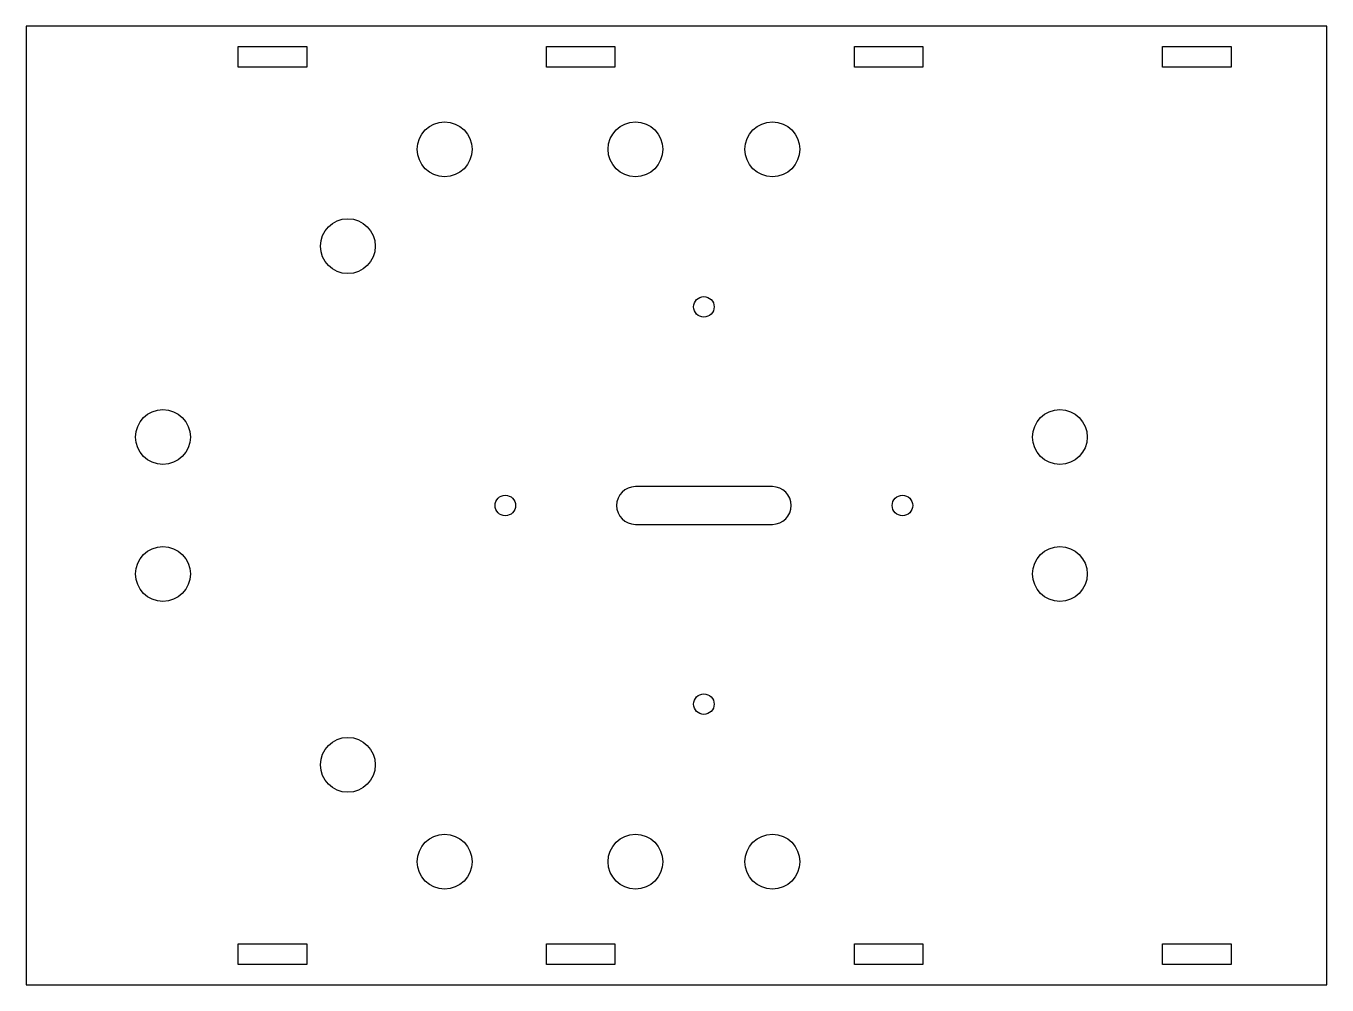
# Model space of a CAD drawing. Header units: millimetres. Extents: x 0 to 190, y 0 to 140.
import ezdxf

# ---------------------------------------------------------------- set-up
doc = ezdxf.new("R2010")
doc.units = ezdxf.units.MM

msp = doc.modelspace()

# ---------------------------------------------------------------- linework, layer by layer
for points in [[(0, 0), (190, 0), (190, 140), (0, 140)], [(31, 137), (41, 137), (41, 134), (31, 134)], [(76, 137), (86, 137), (86, 134), (76, 134)], [(121, 137), (131, 137), (131, 134), (121, 134)], [(166, 137), (176, 137), (176, 134), (166, 134)], [(31, 6), (41, 6), (41, 3), (31, 3)], [(76, 6), (86, 6), (86, 3), (76, 3)], [(121, 6), (131, 6), (131, 3), (121, 3)], [(166, 6), (176, 6), (176, 3), (166, 3)]]:
    msp.add_lwpolyline(points, close=True)
msp.add_lwpolyline([(89, 67.25), (109, 67.25, 1), (109, 72.75), (89, 72.75, 1)], format="xyb", close=True)
for centre, radius in [((61.14, 122), 4), ((89, 122), 4), ((109, 122), 4), ((47, 107.86), 4), ((99, 99), 1.5), ((20, 80), 4), ((151, 80), 4), ((70, 70), 1.5), ((128, 70), 1.5), ((20, 60), 4), ((151, 60), 4), ((99, 41), 1.5), ((47, 32.14), 4), ((61.14, 18), 4), ((89, 18), 4), ((109, 18), 4)]:
    msp.add_circle(centre, radius)

doc.saveas('drawing.dxf')
